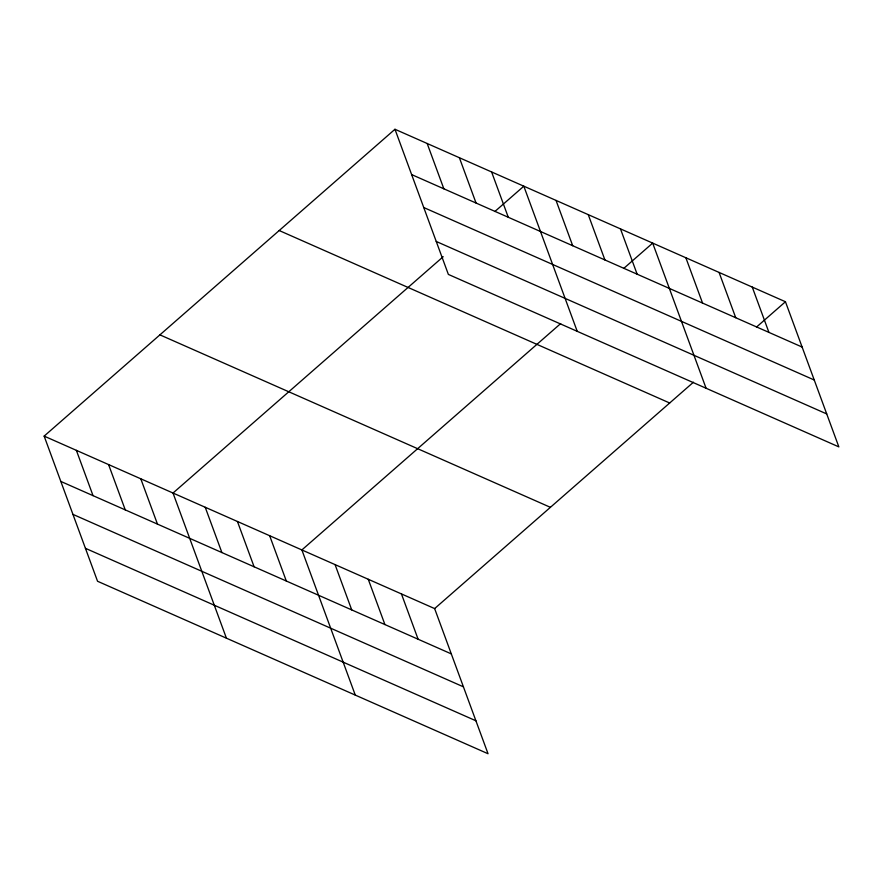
<?xml version="1.0" encoding="UTF-8"?>
<svg xmlns="http://www.w3.org/2000/svg" width="883" height="883" viewBox="0 0 883 883"><rect width="100%" height="100%" fill="white"/><g stroke="black" fill="none" stroke-linecap="round" stroke-linejoin="round"><path stroke-width="1.32" d="M44.15 436.114L434.635 608.586L488.034 753.729L97.549 581.257L44.15 436.114L394.966 129.271L785.451 301.743L838.85 446.886L448.365 274.414L394.966 129.271M443.2 256.71L173.013 493.034L226.412 638.166M494.877 211.501L523.818 186.192L577.228 331.335M560.694 323.564L301.876 549.943L355.275 695.087M623.74 268.421L652.68 243.101L706.08 388.244M434.635 608.586L693.453 382.207M756.51 327.063L785.451 301.743M411.633 174.58L802.117 347.052M423.752 207.527L814.236 379.999M436.246 241.467L826.731 413.939M279.194 230.529L669.678 403.001M159.922 334.856L550.407 507.328M60.817 481.423L451.301 653.884M72.936 514.37L463.432 686.831M85.43 548.31L475.915 720.782M752.261 287.085L768.927 332.394M719.071 272.428L735.738 317.725M685.87 257.77L702.548 303.068M620.473 228.874L637.14 274.183M588.255 214.646L604.921 259.955M556.036 200.419L572.703 245.728M491.61 171.964L508.277 217.262M459.392 157.737L476.058 203.035M427.173 143.51L443.851 188.807M401.445 593.928L418.112 639.226M368.255 579.27L384.922 624.568M335.065 564.601L351.732 609.91M269.657 535.716L286.324 581.025M237.439 521.489L254.105 566.787M205.22 507.261L221.898 552.559M140.794 478.807L157.461 524.105M108.576 464.568L125.254 509.877M76.368 450.341L93.035 495.65"/></g></svg>
